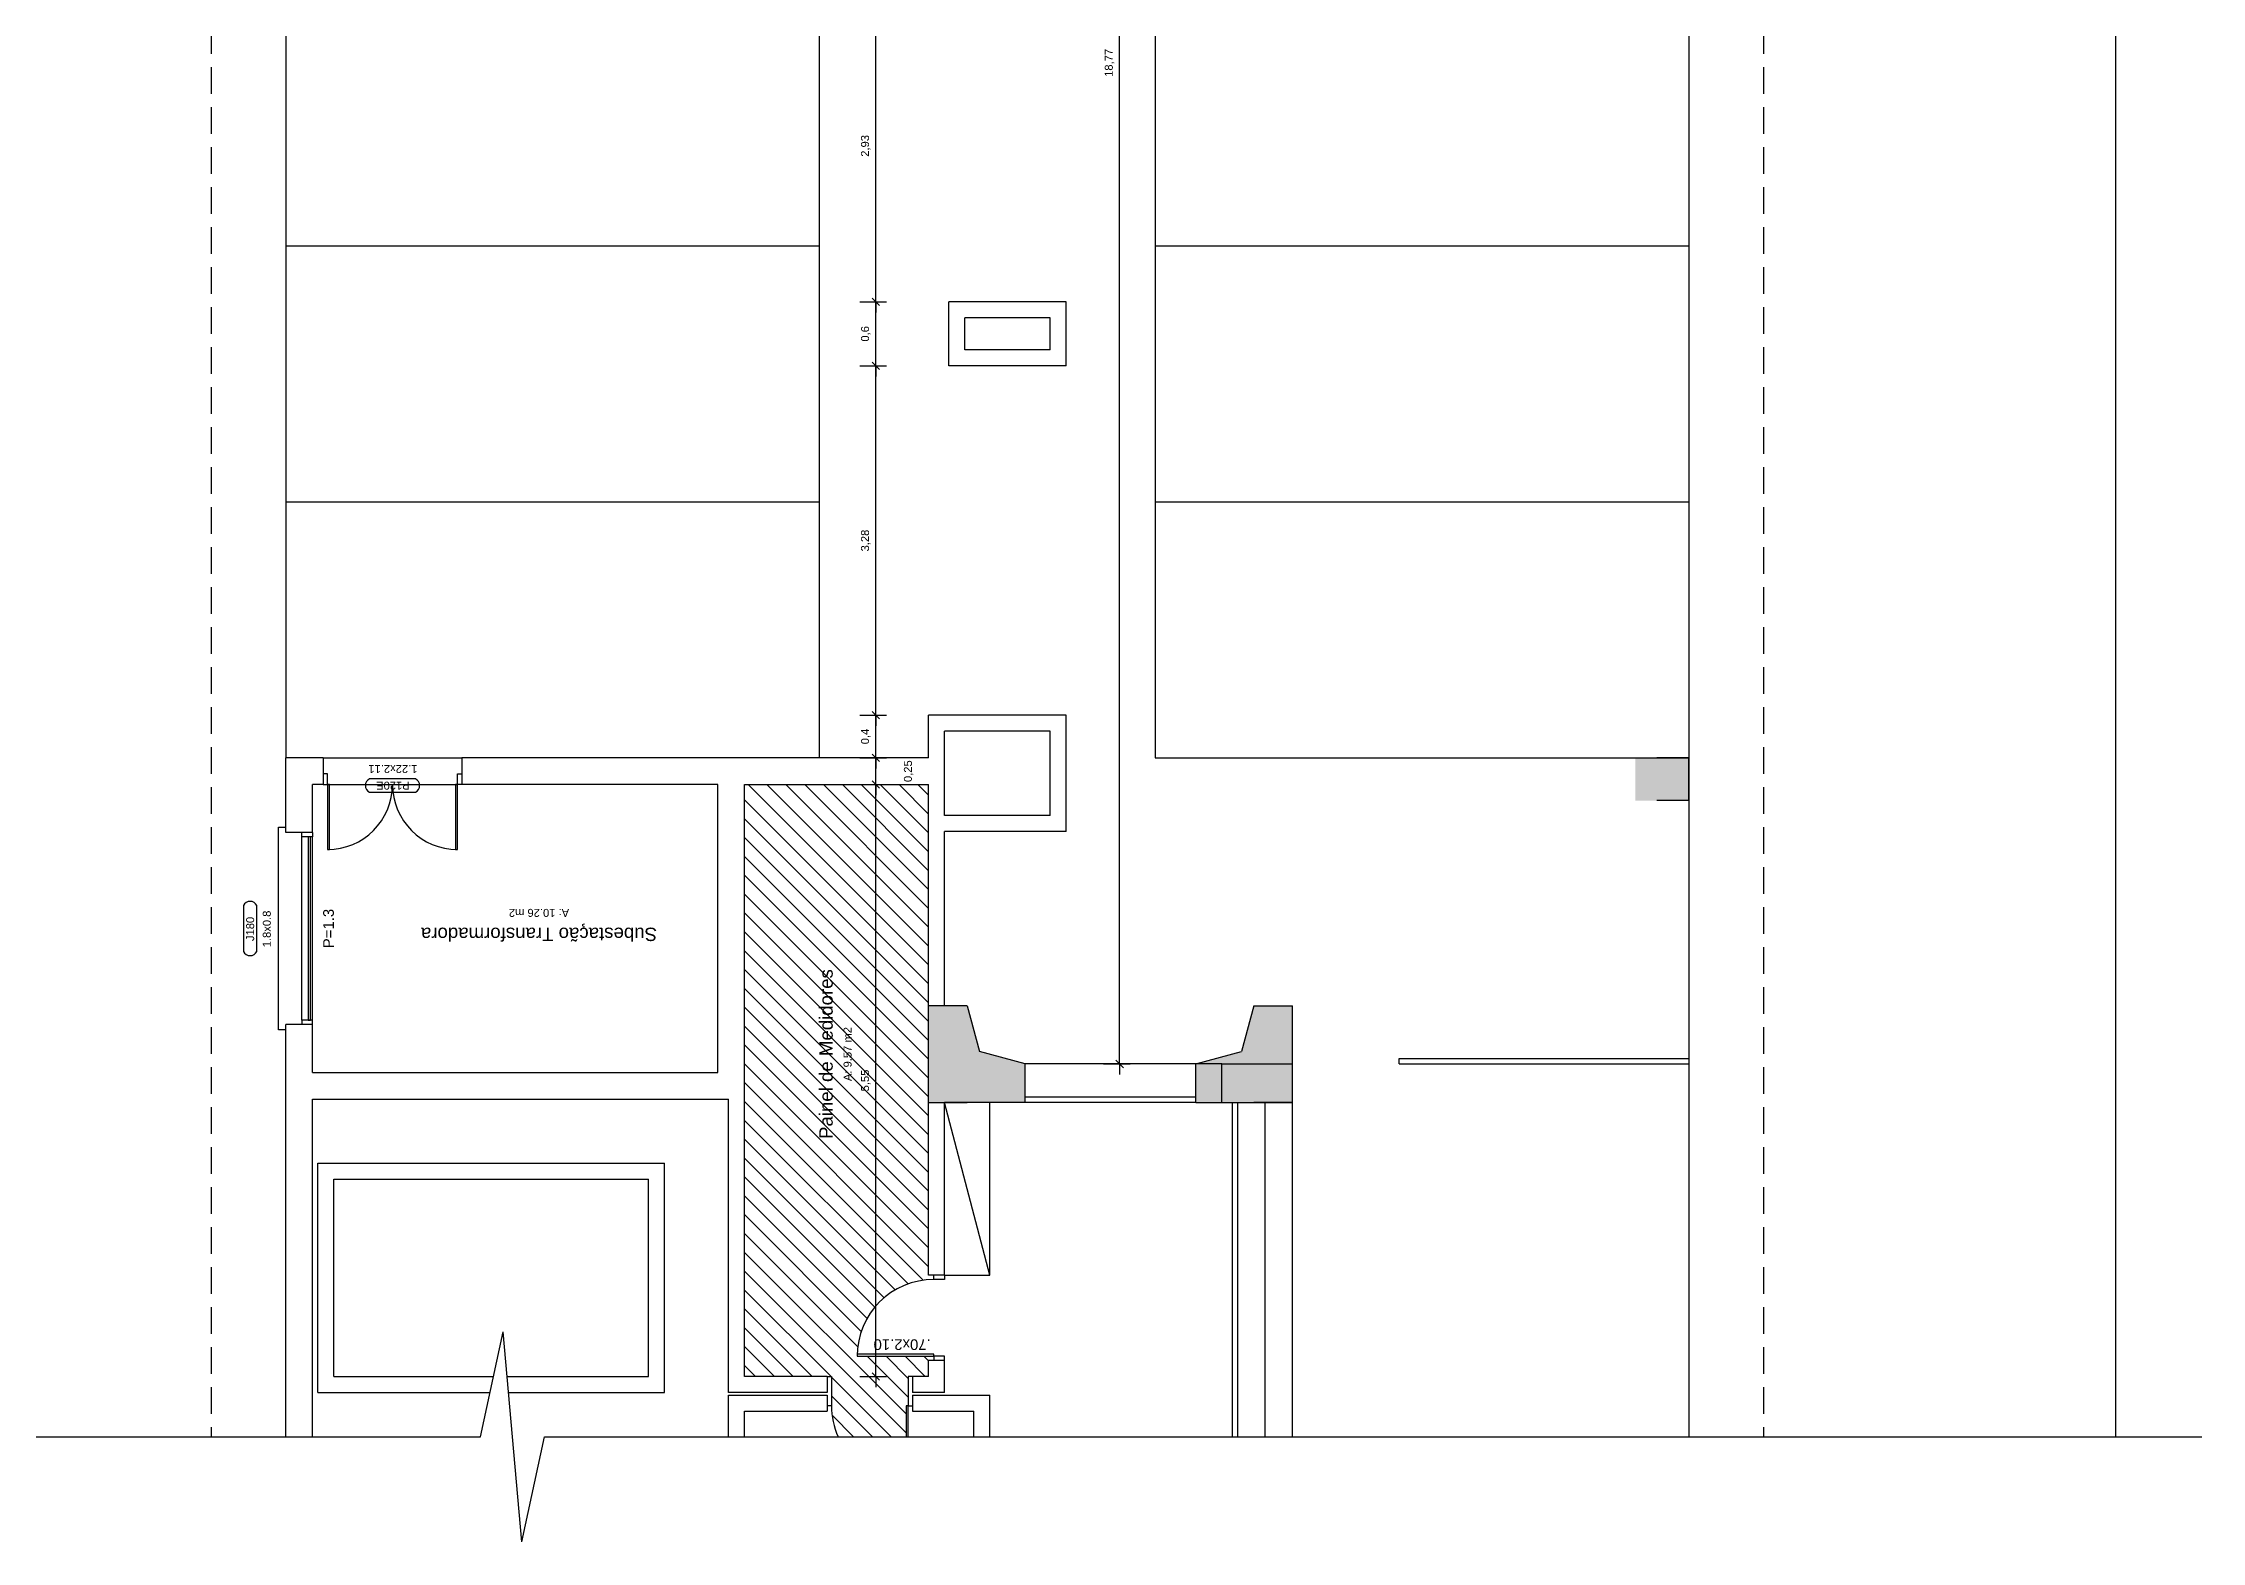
# Model space of a CAD drawing. Extents: x -14.2 to 59.9, y -4.3 to 30.8.
# Drawn here: x 39.65 to 59.88, y -0.72 to 13.33 of the extents above; entities that cross this region are included whole.
import ezdxf
from ezdxf.enums import TextEntityAlignment as Align

# ---------------------------------------------------------------- set-up
doc = ezdxf.new("R2010")
doc.units = 0
doc.linetypes.add('DASHED2', pattern=[0.375, 0.25, -0.125])
doc.layers.get('0').update_dxf_attribs({"linetype": 'CONTINUOUS'})
doc.layers.get('DEFPOINTS').update_dxf_attribs({"linetype": 'CONTINUOUS'})
for name, color, linetype in [('COTA', 13, 'CONTINUOUS'), ('ESPEC', 7, 'CONTINUOUS'), ('ESPECARQ', 7, 'CONTINUOUS'), ('ESQUADRIA', 10, 'CONTINUOUS'), ('ESTRUT', 8, 'CONTINUOUS'), ('PAREDE', 6, 'CONTINUOUS'), ('REG60-100', 7, 'CONTINUOUS'), ('UNIDADE', 4, 'CONTINUOUS')]:
    doc.layers.add(name, color=color, linetype=linetype)
doc.styles.add('REGUA100', font='arial.ttf')
doc.styles.add('REGUA60', font='arial.ttf')
doc.styles.add('REGUA80', font='arial.ttf')
doc.dimstyles.get("Standard").update_dxf_attribs({"dimtxt": 0.18, "dimasz": 0.18, "dimexe": 0.18, "dimexo": 0.0625, "dimgap": 0.09, "dimtad": 0, "dimtih": 1, "dimtoh": 1, "dimdec": 4, "dimzin": 0, "dimtxsty": 'STANDARD', "dimcen": 0.09, "dimazin": 3, "dimtfac": 1, "dimtdec": 4, "dimtofl": 0, "dimtmove": 0, "dimatfit": 3, "dimtolj": 1, "dimtzin": 0})

# ---------------------------------------------------------------- blocks, each defined once
blk = doc.blocks.new('INDESQ2')
at = {"color": 0, "linetype": 'BYBLOCK'}
for p, q in [((4.32, 2.96), (-4.32, 2.96)), ((-4.32, 0.44), (4.32, 0.44))]:
    blk.add_line(p, q, dxfattribs=at)
at = {"color": 0}
for centre, start, end in [((-3.67, 1.7), 117.3654, 242.6346), ((3.67, 1.7), 297.3654, 62.6346)]:
    blk.add_arc(centre, 1.42, start, end, dxfattribs=at)
at = {"style": 'REGUA60', "width": 1.4, "flags": 9}
blk.add_attdef('LOCAL', text='', height=1.5, dxfattribs=at).set_placement((-0.08, -4.35), align=Align.CENTER)
at = {"layer": 'ESPECARQ', "color": 0, "style": 'REGUA60'}
for tag, width, p in [('COD', 1.1, (-0.08, 0.95)), ('DIM', 1.4, (-0.08, -2.17))]:
    blk.add_attdef(tag, text='', height=1.5, dxfattribs=dict(at, width=width)).set_placement(p, align=Align.CENTER)
blk = doc.blocks.new('INDUNI1')
blk = doc.blocks.new('COTATR')
at = {"color": 6}
blk.add_line((-71, -71), (71, 71), dxfattribs=at)
at = {"color": 0, "linetype": 'BYBLOCK'}
blk.add_line((0, 0), (200, 0), dxfattribs=at)
blk = doc.blocks.new('*D50')
at = {"layer": 'COTA', "color": 0}
for p, q in [((49.585, 22.527), (49.835, 22.527)), ((49.735, 3.757), (49.735, 22.526)), ((49.585, 3.757), (49.835, 3.757))]:
    blk.add_line(p, q, dxfattribs=at)
at = {"layer": 'DEFPOINTS', "color": 0}
for p in [(49.435, 22.527), (49.735, 22.527), (49.435, 3.757)]:
    blk.add_point(p, dxfattribs=at)
at = {"layer": 'COTA', "color": 0, "xscale": 0.0005, "yscale": 0.0005, "zscale": 0.0005}
for p, rotation in [((49.735, 22.527), 90), ((49.735, 3.757), 270)]:
    blk.add_blockref('COTATR', p, dxfattribs=dict(at, rotation=rotation))
at = {"layer": 'COTA', "color": 7, "insert": (49.641, 13.142), "char_height": 0.075, "attachment_point": 5, "rotation": 90, "style": 'REGUA60'}
blk.add_mtext('18,77', dxfattribs=at)
blk = doc.blocks.new('*D69')
at = {"layer": 'COTA', "color": 0}
for p, q in [((47.3, 6.377), (47.55, 6.377)), ((47.45, 0.827), (47.45, 6.376)), ((47.3, 0.827), (47.55, 0.827))]:
    blk.add_line(p, q, dxfattribs=at)
at = {"layer": 'DEFPOINTS', "color": 0}
for p in [(47.15, 6.377), (47.45, 6.377), (47.15, 0.827)]:
    blk.add_point(p, dxfattribs=at)
at = {"layer": 'COTA', "color": 0, "xscale": 0.0005, "yscale": 0.0005, "zscale": 0.0005}
for p, rotation in [((47.45, 6.377), 90), ((47.45, 0.827), 270)]:
    blk.add_blockref('COTATR', p, dxfattribs=dict(at, rotation=rotation))
at = {"layer": 'COTA', "color": 7, "insert": (47.356, 3.602), "char_height": 0.075, "attachment_point": 5, "rotation": 90, "style": 'REGUA60'}
blk.add_mtext('5,55', dxfattribs=at)
blk = doc.blocks.new('*D51')
at = {"layer": 'COTA', "color": 0}
for p, q in [((47.3, 6.627), (47.55, 6.627)), ((47.45, 6.377), (47.45, 6.626)), ((47.3, 6.377), (47.55, 6.377))]:
    blk.add_line(p, q, dxfattribs=at)
at = {"layer": 'DEFPOINTS', "color": 0}
for p in [(47.15, 6.627), (47.45, 6.627), (47.15, 6.377)]:
    blk.add_point(p, dxfattribs=at)
at = {"layer": 'COTA', "color": 0, "xscale": 0.0005, "yscale": 0.0005, "zscale": 0.0005}
for p, rotation in [((47.45, 6.627), 90), ((47.45, 6.377), 270)]:
    blk.add_blockref('COTATR', p, dxfattribs=dict(at, rotation=rotation))
at = {"layer": 'COTA', "color": 7, "insert": (47.758, 6.502), "char_height": 0.075, "attachment_point": 5, "rotation": 90, "style": 'REGUA60'}
blk.add_mtext('0,25', dxfattribs=at)
blk = doc.blocks.new('*D52')
at = {"layer": 'COTA', "color": 0}
for p, q in [((47.3, 7.027), (47.55, 7.027)), ((47.45, 6.627), (47.45, 7.026)), ((47.3, 6.627), (47.55, 6.627))]:
    blk.add_line(p, q, dxfattribs=at)
at = {"layer": 'DEFPOINTS', "color": 0}
for p in [(47.15, 7.027), (47.45, 7.027), (47.15, 6.627)]:
    blk.add_point(p, dxfattribs=at)
at = {"layer": 'COTA', "color": 0, "xscale": 0.0005, "yscale": 0.0005, "zscale": 0.0005}
for p, rotation in [((47.45, 7.027), 90), ((47.45, 6.627), 270)]:
    blk.add_blockref('COTATR', p, dxfattribs=dict(at, rotation=rotation))
at = {"layer": 'COTA', "color": 7, "insert": (47.356, 6.827), "char_height": 0.075, "attachment_point": 5, "rotation": 90, "style": 'REGUA60'}
blk.add_mtext('0,4', dxfattribs=at)
blk = doc.blocks.new('*D53')
at = {"layer": 'COTA', "color": 0}
for p, q in [((47.3, 10.302), (47.55, 10.302)), ((47.45, 7.027), (47.45, 10.301)), ((47.3, 7.027), (47.55, 7.027))]:
    blk.add_line(p, q, dxfattribs=at)
at = {"layer": 'DEFPOINTS', "color": 0}
for p in [(47.15, 10.302), (47.45, 10.302), (47.15, 7.027)]:
    blk.add_point(p, dxfattribs=at)
at = {"layer": 'COTA', "color": 0, "xscale": 0.0005, "yscale": 0.0005, "zscale": 0.0005}
for p, rotation in [((47.45, 10.302), 90), ((47.45, 7.027), 270)]:
    blk.add_blockref('COTATR', p, dxfattribs=dict(at, rotation=rotation))
at = {"layer": 'COTA', "color": 7, "insert": (47.356, 8.664), "char_height": 0.075, "attachment_point": 5, "rotation": 90, "style": 'REGUA60'}
blk.add_mtext('3,28', dxfattribs=at)
blk = doc.blocks.new('*D54')
at = {"layer": 'COTA', "color": 0}
for p, q in [((47.3, 10.902), (47.55, 10.902)), ((47.45, 10.302), (47.45, 10.901)), ((47.3, 10.302), (47.55, 10.302))]:
    blk.add_line(p, q, dxfattribs=at)
at = {"layer": 'DEFPOINTS', "color": 0}
for p in [(47.15, 10.902), (47.45, 10.902), (47.15, 10.302)]:
    blk.add_point(p, dxfattribs=at)
at = {"layer": 'COTA', "color": 0, "xscale": 0.0005, "yscale": 0.0005, "zscale": 0.0005}
for p, rotation in [((47.45, 10.902), 90), ((47.45, 10.302), 270)]:
    blk.add_blockref('COTATR', p, dxfattribs=dict(at, rotation=rotation))
at = {"layer": 'COTA', "color": 7, "insert": (47.356, 10.602), "char_height": 0.075, "attachment_point": 5, "rotation": 90, "style": 'REGUA60'}
blk.add_mtext('0,6', dxfattribs=at)
blk = doc.blocks.new('*D55')
at = {"layer": 'COTA', "color": 0}
for p, q in [((47.3, 13.827), (47.55, 13.827)), ((47.45, 10.902), (47.45, 13.826)), ((47.3, 10.902), (47.55, 10.902))]:
    blk.add_line(p, q, dxfattribs=at)
at = {"layer": 'DEFPOINTS', "color": 0}
for p in [(47.15, 13.827), (47.45, 13.827), (47.15, 10.902)]:
    blk.add_point(p, dxfattribs=at)
at = {"layer": 'COTA', "color": 0, "xscale": 0.0005, "yscale": 0.0005, "zscale": 0.0005}
for p, rotation in [((47.45, 13.827), 90), ((47.45, 10.902), 270)]:
    blk.add_blockref('COTATR', p, dxfattribs=dict(at, rotation=rotation))
at = {"layer": 'COTA', "color": 7, "insert": (47.356, 12.364), "char_height": 0.075, "attachment_point": 5, "rotation": 90, "style": 'REGUA60'}
blk.add_mtext('2,93', dxfattribs=at)

msp = doc.modelspace()

# ---------------------------------------------------------------- hatches: boundary and pattern name
at = {"layer": 'ESPEC'}
h = msp.add_hatch(dxfattribs=at)
h.set_pattern_fill('ANSI31', angle=90, style=0)
h.set_pattern_definition([(135, (55.5856, 13.48479), (-0.0883883, -0.0883883), [])])
h.paths.add_polyline_path([(46.22, 0.827), (46.995, 0.827), (47.035, 0.827), (47.035, 0.552, 0.103888), (47.096, 0.262), (47.735, 0.262), (47.735, 0.552), (47.755, 0.552), (47.755, 0.827), (47.795, 0.827), (47.945, 0.827), (47.945, 0.977), (47.995, 0.977), (47.995, 1.017), (47.275, 1.017), (47.275, 1.037), (47.276, 1.037, -0.4061), (47.995, 1.737), (47.995, 1.777), (47.945, 1.777), (47.945, 3.397), (47.945, 4.302), (47.945, 6.377), (46.22, 6.377)])
h.paths.add_polyline_path([(47.08, 3.022), (47.08, 4.677), (46.889, 4.677), (46.889, 3.022)], flags=24)
h.paths.add_polyline_path([(47.243, 3.577), (47.243, 4.122), (47.128, 4.122), (47.128, 3.577)], flags=24)
h.paths.add_polyline_path([(47.292, 3.485), (47.292, 3.718), (47.42, 3.718), (47.42, 3.485)], flags=24)

# ---------------------------------------------------------------- linework, layer by layer
for p, q in [((59.07, 27.177), (59.07, 0.262)), ((55.07, 22.527), (55.07, 0.262)), ((41.92, 22.227), (41.92, 6.627)), ((46.92, 13.827), (46.92, 6.627)), ((50.07, 13.827), (50.07, 6.627)), ((41.92, 11.427), (46.92, 11.427)), ((50.07, 11.427), (55.07, 11.427)), ((41.92, 9.027), (46.92, 9.027)), ((50.07, 9.027), (55.07, 9.027)), ((50.07, 6.627), (55.07, 6.627)), ((50.695, 3.757), (48.85, 3.757)), ((52.355, 3.807), (55.07, 3.807)), ((52.355, 3.757), (52.355, 3.807)), ((52.355, 3.757), (55.07, 3.757)), ((48.52, 1.777), (48.095, 3.397)), ((48.52, 1.777), (48.52, 3.397)), ((51.1, 0.262), (51.1, 3.397)), ((51.355, 0.262), (51.355, 3.397)), ((48.095, 1.777), (48.52, 1.777))]:
    msp.add_line(p, q)
at = {"linetype": 'DASHED2'}
for p, q in [((41.22, 23.227), (41.22, 0.262)), ((55.77, 23.227), (55.77, 0.262))]:
    msp.add_line(p, q, dxfattribs=at)
at = {"layer": 'ESPEC'}
for p, q in [((43.745, 0.262), (43.958, 1.247)), ((44.132, -0.723), (43.958, 1.247)), ((28.21, 0.262), (43.745, 0.262)), ((44.132, -0.723), (44.345, 0.262)), ((44.345, 0.262), (59.879, 0.262))]:
    msp.add_line(p, q, dxfattribs=at)
at = {"layer": 'ESQUADRIA', "color": 1}
for p, q in [((42.31, 6.377), (43.53, 6.377)), ((42.07, 4.167), (42.07, 5.887)), ((42.17, 4.167), (42.17, 5.887))]:
    msp.add_line(p, q, dxfattribs=at)
at = {"layer": 'ESQUADRIA'}
for p, q in [((50.45, 3.447), (48.85, 3.447)), ((50.45, 3.397), (48.85, 3.397)), ((50.795, 0.262), (50.795, 3.397)), ((50.845, 0.262), (50.845, 3.397)), ((46.995, 0.827), (47.035, 0.827)), ((47.035, 0.827), (47.035, 0.552)), ((47.795, 0.827), (47.755, 0.827)), ((47.755, 0.827), (47.755, 0.552)), ((47.035, 0.552), (46.995, 0.552)), ((47.755, 0.552), (47.795, 0.552))]:
    msp.add_line(p, q, dxfattribs=at)
for points in [[(42.27, 6.627), (42.27, 6.627), (43.57, 6.627), (43.57, 6.627)], [(42.27, 6.377), (42.31, 6.377), (42.31, 6.477), (42.27, 6.477)], [(43.57, 6.377), (43.53, 6.377), (43.53, 6.477), (43.57, 6.477)], [(41.92, 4.077), (41.85, 4.077), (41.85, 5.977), (41.92, 5.977)], [(42.17, 5.927), (42.17, 5.887), (42.07, 5.887), (42.07, 5.927)], [(42.17, 4.127), (42.17, 4.167), (42.07, 4.167), (42.07, 4.127)], [(48.095, 1.777), (48.095, 1.737), (47.995, 1.737), (47.995, 1.777)], [(48.095, 0.977), (48.095, 1.017), (47.995, 1.017), (47.995, 0.977)], [(47.755, 0.262), (47.755, 0.552), (47.735, 0.552), (47.735, 0.262)]]:
    msp.add_lwpolyline(points, dxfattribs=at)
for points in [[(42.31, 6.377), (42.31, 5.767), (42.33, 5.767), (42.33, 6.377)], [(43.53, 5.767), (43.53, 6.377), (43.51, 6.377), (43.51, 5.767)], [(42.15, 4.167), (42.15, 5.887), (42.13, 5.887), (42.13, 4.167)], [(47.995, 1.037), (47.275, 1.037), (47.275, 1.017), (47.995, 1.017)]]:
    msp.add_lwpolyline(points, close=True, dxfattribs=at)
for centre, radius, start, end in [((42.31, 6.377), 0.61, 270, 0), ((43.53, 6.377), 0.61, 180, 270), ((47.995, 1.017), 0.72, 90, 180), ((47.755, 0.552), 0.72, 180, 203.7242)]:
    msp.add_arc(centre, radius, start, end, dxfattribs=at)
at = {"layer": 'ESTRUT'}
for p, q in [((48.305, 4.302), (47.945, 4.302)), ((47.945, 3.397), (47.945, 4.302)), ((48.305, 4.302), (48.423, 3.874)), ((50.995, 4.302), (50.878, 3.874)), ((50.995, 4.302), (51.355, 4.302)), ((51.355, 3.397), (51.355, 4.302)), ((48.85, 3.757), (48.423, 3.874)), ((50.45, 3.757), (50.878, 3.874)), ((50.695, 3.397), (50.695, 3.757)), ((50.695, 3.757), (51.355, 3.757)), ((51.355, 3.397), (51.355, 3.757)), ((50.695, 3.397), (51.355, 3.397))]:
    msp.add_line(p, q, dxfattribs=at)
for points in [[(55.07, 6.627), (54.57, 6.627), (55.07, 6.227), (54.57, 6.227)], [(54.77, 6.227), (55.07, 6.227), (54.77, 6.627), (55.07, 6.627)], [(47.945, 3.397), (48.423, 3.874), (48.305, 4.302)], [(47.945, 3.397), (48.305, 4.302), (47.945, 4.302)], [(51.355, 3.397), (50.878, 3.874), (50.995, 4.302)], [(51.355, 3.397), (50.995, 4.302), (51.355, 4.302)], [(48.85, 3.397), (48.423, 3.874), (47.945, 3.397)], [(48.85, 3.397), (48.85, 3.757), (48.423, 3.874)], [(50.45, 3.397), (50.45, 3.757), (50.878, 3.874)], [(50.45, 3.397), (50.878, 3.874), (51.355, 3.397)]]:
    msp.add_solid(points, dxfattribs=at)
at = {"layer": 'PAREDE'}
for p, q in [((48.135, 10.302), (48.135, 10.902)), ((49.235, 10.902), (48.135, 10.902)), ((48.285, 10.452), (48.285, 10.752)), ((49.085, 10.752), (48.285, 10.752)), ((49.085, 10.452), (49.085, 10.752)), ((49.235, 10.302), (49.235, 10.902)), ((49.085, 10.452), (48.285, 10.452)), ((49.235, 10.302), (48.135, 10.302)), ((47.945, 6.627), (47.945, 7.027)), ((49.235, 7.027), (47.945, 7.027)), ((49.235, 5.937), (49.235, 7.027)), ((48.095, 6.087), (48.095, 6.877)), ((49.085, 6.877), (48.095, 6.877)), ((49.085, 6.087), (49.085, 6.877)), ((42.27, 6.627), (41.92, 6.627)), ((41.92, 5.927), (41.92, 6.627)), ((42.27, 6.627), (42.27, 6.377)), ((43.57, 6.627), (43.57, 6.377)), ((47.945, 6.627), (43.57, 6.627)), ((55.07, 6.627), (54.77, 6.627)), ((55.07, 6.227), (55.07, 6.627)), ((42.27, 6.377), (42.17, 6.377)), ((42.17, 5.927), (42.17, 6.377)), ((45.97, 6.377), (43.57, 6.377)), ((45.97, 3.677), (45.97, 6.377)), ((46.22, 6.377), (47.945, 6.377)), ((46.22, 0.827), (46.22, 6.377)), ((47.945, 4.302), (47.945, 6.377)), ((49.085, 6.087), (48.095, 6.087)), ((55.07, 6.227), (54.77, 6.227)), ((42.17, 5.927), (41.92, 5.927)), ((48.095, 4.302), (48.095, 5.937)), ((49.235, 5.937), (48.095, 5.937)), ((42.17, 4.127), (41.92, 4.127)), ((41.92, 0.262), (41.92, 4.127)), ((42.17, 3.677), (42.17, 4.127)), ((42.17, 3.677), (45.97, 3.677)), ((48.85, 3.397), (48.85, 3.757)), ((50.45, 3.397), (50.45, 3.757)), ((42.17, 3.427), (46.07, 3.427)), ((42.17, 0.262), (42.17, 3.427)), ((46.07, 0.677), (46.07, 3.427)), ((47.945, 1.777), (47.945, 3.397)), ((47.945, 3.397), (48.305, 3.397)), ((48.095, 1.777), (48.095, 3.397)), ((48.85, 3.397), (48.095, 3.397)), ((50.45, 3.397), (51.205, 3.397)), ((51.355, 3.397), (50.995, 3.397)), ((42.22, 2.827), (45.47, 2.827)), ((42.22, 0.677), (42.22, 2.827)), ((42.37, 2.677), (45.32, 2.677)), ((42.37, 0.827), (42.37, 2.677)), ((45.32, 0.827), (45.32, 2.677)), ((45.47, 0.677), (45.47, 2.827)), ((48.095, 1.777), (47.945, 1.777)), ((42.37, 0.827), (43.867, 0.827)), ((43.995, 0.827), (45.32, 0.827)), ((46.995, 0.827), (46.22, 0.827)), ((46.995, 0.827), (46.995, 0.677)), ((47.795, 0.827), (47.795, 0.677)), ((47.945, 0.827), (47.795, 0.827)), ((48.095, 0.977), (47.945, 0.977)), ((47.945, 0.827), (47.945, 0.977)), ((48.095, 0.677), (48.095, 0.977)), ((42.22, 0.677), (43.835, 0.677)), ((44.008, 0.677), (45.47, 0.677)), ((46.995, 0.677), (46.07, 0.677)), ((46.07, 0.652), (46.995, 0.652)), ((46.07, 0.262), (46.07, 0.652)), ((46.995, 0.652), (46.995, 0.502)), ((48.095, 0.677), (47.795, 0.677)), ((47.795, 0.652), (48.52, 0.652)), ((47.795, 0.652), (47.795, 0.502)), ((48.52, 0.262), (48.52, 0.652)), ((46.22, 0.502), (46.995, 0.502)), ((46.22, 0.262), (46.22, 0.502)), ((47.795, 0.502), (48.37, 0.502)), ((48.37, 0.262), (48.37, 0.502))]:
    msp.add_line(p, q, dxfattribs=at)

# ---------------------------------------------------------------- block references
at = {"layer": 'ESPECARQ'}
ref = msp.add_blockref('INDESQ2', (42.92, 6.452), dxfattribs=dict(at, xscale=0.04999999999999716, yscale=0.04999999999999716, zscale=0.05, rotation=180))
ref.add_attrib('COD', 'P120E', dxfattribs={"color": 0, "height": 0.075, "rotation": 180, "style": 'REGUA60'}).set_placement((42.924, 6.404), align=Align.CENTER)
ref.add_attrib('DIM', '1.22x2.11', dxfattribs={"color": 0, "height": 0.075, "rotation": 180, "style": 'REGUA60'}).set_placement((42.924, 6.56), align=Align.CENTER)
ref = msp.add_blockref('INDESQ2', (41.67, 5.027), dxfattribs=dict(at, xscale=0.04999999999999716, yscale=0.04999999999999716, zscale=0.05, rotation=90))
ref.add_attrib('COD', 'J180', dxfattribs={"color": 0, "height": 0.075, "rotation": 90, "style": 'REGUA60'}).set_placement((41.623, 5.023), align=Align.CENTER)
ref.add_attrib('DIM', '1.8x0.8', dxfattribs={"color": 0, "height": 0.075, "rotation": 90, "style": 'REGUA60'}).set_placement((41.779, 5.023), align=Align.CENTER)
at = {"layer": 'UNIDADE'}
ref = msp.add_blockref('INDUNI1', (44.293, 4.821), dxfattribs=dict(at, xscale=0.04999999999999716, yscale=0.04999999999999716, zscale=0.05, rotation=180))
ref.add_attrib('NOME2', 'Subestação Transformadora', dxfattribs={"layer": '0', "color": 0, "height": 0.125, "rotation": 180, "style": 'REGUA100', "flags": 8}).set_placement((44.293, 5.035), align=Align.CENTER)
ref.add_attrib('AREA', 'A: 10.26 m2', dxfattribs={"layer": 'ESPECARQ', "height": 0.075, "rotation": 180, "style": 'REGUA60'}).set_placement((44.293, 5.211), align=Align.CENTER)
ref = msp.add_blockref('INDUNI1', (46.832, 3.85), dxfattribs=dict(at, xscale=0.04999999999999716, yscale=0.04999999999999716, zscale=0.05, rotation=90))
ref.add_attrib('NOME2', 'Painel de Medidores', dxfattribs={"layer": '0', "color": 0, "height": 0.125, "rotation": 90, "style": 'REGUA100', "flags": 8}).set_placement((47.046, 3.85), align=Align.CENTER)
ref.add_attrib('AREA', 'A: 9.57 m2', dxfattribs={"layer": 'ESPECARQ', "height": 0.075, "rotation": 90, "style": 'REGUA60'}).set_placement((47.223, 3.85), align=Align.CENTER)

# ---------------------------------------------------------------- texts
at = {"layer": 'ESPECARQ', "style": 'REGUA80'}
msp.add_text('P=1.3', height=0.1, rotation=90, dxfattribs=at).set_placement((42.32, 5.027), align=Align.MIDDLE)
at = {"layer": 'REG60-100', "style": 'REGUA80'}
msp.add_text('.70x2.10', height=0.1, rotation=180, dxfattribs=at).set_placement((47.965, 1.176))

# ---------------------------------------------------------------- dimensions: what is measured, and where the dimension line sits
at = {"layer": 'COTA'}
for base, p1, p2, picture, middle in [((49.735, 22.527), (49.435, 3.757), (49.435, 22.527), '*D50', (49.641, 13.142)), ((47.449782246, 13.8267611), (47.149782246, 10.9017611), (47.149782246, 13.8267611), '*D55', (47.355710623, 12.3642611)), ((47.45, 10.902), (47.15, 10.302), (47.15, 10.902), '*D54', (47.356, 10.602)), ((47.449782246, 10.3017611), (47.149782246, 7.0267611), (47.149782246, 10.3017611), '*D53', (47.355710623, 8.6642611)), ((47.45, 7.027), (47.15, 6.627), (47.15, 7.027), '*D52', (47.356, 6.827)), ((47.45, 6.627), (47.15, 6.377), (47.15, 6.627), '*D51', (47.758, 6.502)), ((47.45, 6.377), (47.15, 0.827), (47.15, 6.377), '*D69', (47.356, 3.602))]:
    dim = msp.add_linear_dim(base=base, p1=p1, p2=p2, angle=90, dimstyle='STANDARD', override={"dimscale": 0.05, "dimtxt": 1.5, "dimasz": 0.01, "dimexe": 2, "dimexo": 3, "dimgap": 0.98, "dimtad": 1, "dimtih": 0, "dimtoh": 0, "dimdec": 2, "dimrnd": 0.005, "dimzin": 8, "dimdsep": 44, "dimtxsty": 'REGUA60', "dimblk": 'COTATR', "dimcen": 4, "dimdle": 4, "dimclrt": 7, "dimaunit": 1, "dimtdec": 2, "dimtmove": 2, "dimatfit": 2, "dimtolj": 0, "dimtzin": 8}, dxfattribs=at)
    dim.commit()
    dim.dimension.update_dxf_attribs({"geometry": picture, "text_midpoint": middle})

doc.saveas('drawing.dxf')
